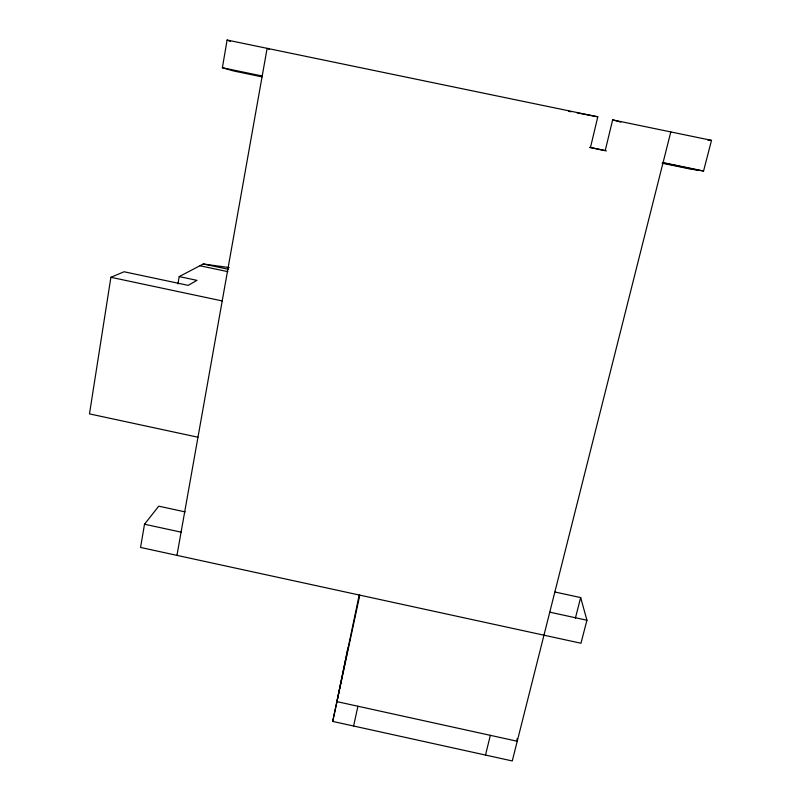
<?xml version="1.0" encoding="UTF-8"?>
<svg xmlns="http://www.w3.org/2000/svg" width="801" height="801" viewBox="0 0 801 801"><rect width="100%" height="100%" fill="white"/><g stroke="black" fill="none" stroke-linecap="round" stroke-linejoin="round"><path stroke-width="1.2" d="M177.952 283.965L179.204 276.585L196.956 280.35L188.225 285.366L124.065 271.759L110.898 277.296L89.482 413.887L197.967 437.226M185.211 511.909L158.748 506.172L144.52 524.224L140.555 547.453L580.965 643.243L586.933 620.234L580.675 597.576L555.023 592.019M261.957 76.866L233.892 71.029L222.378 67.745L227.104 40.05L597.796 116.816L590.477 147.504L605.236 150.568L612.635 119.89L711.518 140.365L703.568 170.993L689.621 168.901L662.137 163.194M176.961 555.363L267.123 48.34L269.196 49.292M670.797 131.935L512.27 760.95L332.715 721.421L359.158 595.183M347.904 647.869L336.961 701.636L517.236 741.245L516.985 738.802M332.715 721.421L359.799 595.133M353.591 726.026L357.927 706.242M485.496 755.053L490.352 735.338M575.308 618.442L580.675 597.576M179.204 276.585L203.284 263.98L229.186 267.574M708.024 140.275L711.518 140.365M568.55 111.299L570.983 111.76M577.08 112.901L597.796 116.816M222.378 67.745L262.197 76.015M663.068 162.583L703.568 170.993M589.546 147.394L606.387 150.898M663.168 162.923L697.951 170.152M203.284 263.98L228.495 269.316M199.91 265.752L227.884 271.669M110.898 277.296L222.207 300.926M144.52 524.224L181.086 532.154M549.766 612.174L586.933 620.234M612.635 119.89L620.825 122.072M227.104 40.05L230.498 41.452"/></g></svg>
